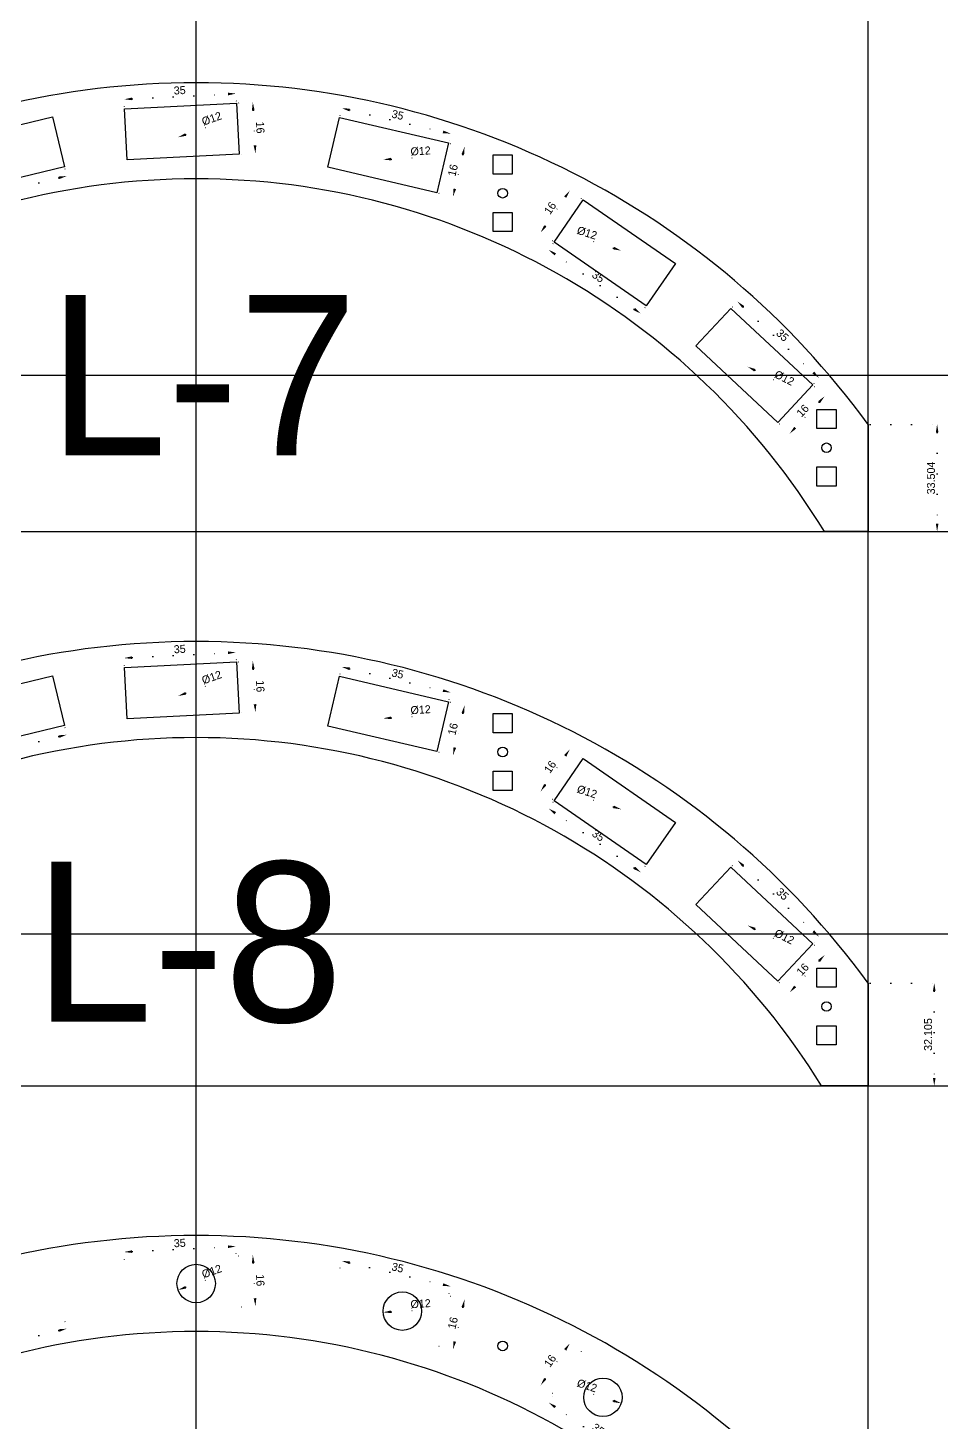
# Model space of a CAD drawing. Header units: millimetres. Extents: x -118 to 1034, y -2217 to 612.
# Drawn here: x 592.9 to 878.3, y -1665.9 to -1230.4 of the extents above; entities that cross this region are included whole.
import ezdxf
from ezdxf.enums import TextEntityAlignment as Align

# ---------------------------------------------------------------- set-up
doc = ezdxf.new("R2010")
doc.units = ezdxf.units.MM
doc.linetypes.add('DOTTED', pattern=[6.35, 0, -6.35])
doc.layers.add('Dimensions', color=1, linetype='DOTTED')
doc.layers.add('Notes', color=73, linetype='Continuous')
doc.layers.add('Holes', color=1, linetype='Continuous', plot=False)
doc.styles.get("Standard").update_dxf_attribs({"font": 'FreeSans.ttf'})
doc.dimstyles.new('ISO-25', dxfattribs={"dimtxt": 2.5, "dimasz": 2.5, "dimexe": 1.25, "dimexo": 0.625, "dimtad": 1, "dimdec": 3, "dimdsep": 46, "dimtxsty": 'Standard', "dimcen": 2.5, "dimadec": 0, "dimazin": 0, "dimtfac": 1, "dimtmove": 0, "dimatfit": 3, "dimfxl": 1, "dimarcsym": 0})

# ---------------------------------------------------------------- blocks, each defined once
blk = doc.blocks.new('*D33')
at = {"layer": 'Defpoints', "color": 0}
for p in [(167.12, -55.48), (194.71, -77.22), (192.68, -79.39)]:
    blk.add_point(p, dxfattribs=at)
at = {"layer": 'Dimensions', "color": 0, "lineweight": -2}
for p, q in [((167.54, -55.03), (170, -52.4)), ((170.97, -55.02), (192.88, -75.52)), ((193.1, -78.94), (195.56, -76.31))]:
    blk.add_line(p, q, dxfattribs=at)
at = {"layer": 'Dimensions', "color": 0}
for points in [[(171.26, -54.72), (170.69, -55.33), (169.15, -53.32)], [(192.6, -75.82), (193.17, -75.21), (194.71, -77.22)]]:
    blk.add_solid(points, dxfattribs=at)
at = {"layer": 'Dimensions', "color": 0, "insert": (183.23, -63.87), "char_height": 2.5, "attachment_point": 5, "rotation": 316.9131}
blk.add_mtext('35', dxfattribs=at)
blk = doc.blocks.new('*D34')
at = {"layer": 'Defpoints', "color": 0}
for p in [(12.58, 8.65), (13.39, -7.33), (18.52, -7.07)]:
    blk.add_point(p, dxfattribs=at)
at = {"layer": 'Dimensions', "color": 0, "lineweight": -2}
for p, q in [((13.2, 8.68), (18.95, 8.97)), ((17.83, 6.41), (18.39, -4.57)), ((14.01, -7.3), (19.76, -7.01))]:
    blk.add_line(p, q, dxfattribs=at)
at = {"layer": 'Dimensions', "color": 0}
for points in [[(18.25, 6.43), (17.41, 6.39), (17.7, 8.91)], [(17.97, -4.59), (18.81, -4.55), (18.52, -7.07)]]:
    blk.add_solid(points, dxfattribs=at)
at = {"layer": 'Dimensions', "color": 0, "insert": (20.02, 1.02), "char_height": 2.5, "attachment_point": 5, "rotation": 272.9103}
blk.add_mtext('16', dxfattribs=at)
blk = doc.blocks.new('*D35')
at = {"layer": 'Defpoints', "color": 0}
for p in [(172.35, -73.69), (183.09, -79.03)]:
    blk.add_point(p, dxfattribs=at)
at = {"layer": 'Dimensions', "color": 0, "lineweight": -2}
blk.add_line((174.58, -74.8), (186.06, -80.5), dxfattribs=at)
at = {"layer": 'Dimensions', "color": 0}
blk.add_solid([(174.77, -74.42), (174.4, -75.17), (172.35, -73.69)], dxfattribs=at)
at = {"layer": 'Dimensions', "color": 0, "insert": (183.81, -77.23), "char_height": 2.5, "attachment_point": 5, "rotation": 333.5748}
blk.add_mtext('%%c12', dxfattribs=at)
blk = doc.blocks.new('*D1273')
at = {"layer": 'Defpoints', "color": 0}
for p in [(167.12, -55.48), (194.71, -77.22), (192.68, -79.39)]:
    blk.add_point(p, dxfattribs=at)
at = {"layer": 'Dimensions', "color": 0, "lineweight": -2}
for p, q in [((167.54, -55.03), (170, -52.4)), ((170.97, -55.02), (192.88, -75.52)), ((193.1, -78.94), (195.56, -76.31))]:
    blk.add_line(p, q, dxfattribs=at)
at = {"layer": 'Dimensions', "color": 0}
for points in [[(171.26, -54.72), (170.69, -55.33), (169.15, -53.32)], [(192.6, -75.82), (193.17, -75.21), (194.71, -77.22)]]:
    blk.add_solid(points, dxfattribs=at)
at = {"layer": 'Dimensions', "color": 0, "insert": (183.23, -63.87), "char_height": 2.5, "attachment_point": 5, "rotation": 316.9131}
blk.add_mtext('35', dxfattribs=at)
blk = doc.blocks.new('*D1275')
at = {"layer": 'Defpoints', "color": 0}
for p in [(12.58, 8.65), (13.39, -7.33), (18.52, -7.07)]:
    blk.add_point(p, dxfattribs=at)
at = {"layer": 'Dimensions', "color": 0, "lineweight": -2}
for p, q in [((13.2, 8.68), (18.95, 8.97)), ((17.83, 6.41), (18.39, -4.57)), ((14.01, -7.3), (19.76, -7.01))]:
    blk.add_line(p, q, dxfattribs=at)
at = {"layer": 'Dimensions', "color": 0}
for points in [[(18.25, 6.43), (17.41, 6.39), (17.7, 8.91)], [(17.97, -4.59), (18.81, -4.55), (18.52, -7.07)]]:
    blk.add_solid(points, dxfattribs=at)
at = {"layer": 'Dimensions', "color": 0, "insert": (20.02, 1.02), "char_height": 2.5, "attachment_point": 5, "rotation": 272.9103}
blk.add_mtext('16', dxfattribs=at)
blk = doc.blocks.new('*D1276')
at = {"layer": 'Defpoints', "color": 0}
for p in [(192.68, -79.39), (181.75, -91.08), (185.5, -94.59)]:
    blk.add_point(p, dxfattribs=at)
at = {"layer": 'Dimensions', "color": 0, "lineweight": -2}
for p, q in [((193.13, -79.82), (197.34, -83.75)), ((194.72, -84.73), (187.21, -92.76)), ((182.2, -91.51), (186.41, -95.44))]:
    blk.add_line(p, q, dxfattribs=at)
at = {"layer": 'Dimensions', "color": 0}
for points in [[(195.02, -85.01), (194.42, -84.44), (196.43, -82.9)], [(186.9, -92.47), (187.51, -93.04), (185.5, -94.59)]]:
    blk.add_solid(points, dxfattribs=at)
at = {"layer": 'Dimensions', "color": 0, "insert": (189.56, -87.43), "char_height": 2.5, "attachment_point": 5, "rotation": 46.9131}
blk.add_mtext('16', dxfattribs=at)
blk = doc.blocks.new('*D1279')
at = {"layer": 'Defpoints', "color": 0}
for p in [(5.65, 2.01), (-5.65, -2.01)]:
    blk.add_point(p, dxfattribs=at)
at = {"layer": 'Dimensions', "color": 0, "lineweight": -2}
blk.add_line((-3.3, -1.17), (8.78, 3.12), dxfattribs=at)
at = {"layer": 'Dimensions', "color": 0}
blk.add_solid([(-3.44, -0.78), (-3.16, -1.57), (-5.65, -2.01)], dxfattribs=at)
at = {"layer": 'Dimensions', "color": 0, "insert": (4.86, 3.78), "char_height": 2.5, "attachment_point": 5, "rotation": 19.572}
blk.add_mtext('%%c12', dxfattribs=at)
blk = doc.blocks.new('Square hole unit')
for points in [[(-3, 6), (-3, 12), (3, 12), (3, 6)], [(-3, -12), (-3, -6), (3, -6), (3, -12)]]:
    blk.add_lwpolyline(points, close=True)
blk.add_circle((0, 0), 1.5)
blk = doc.blocks.new('*D1282')
at = {"layer": 'Defpoints', "color": 0}
for p in [(116.76, -18.66), (120.98, -21.58), (111.87, -34.74)]:
    blk.add_point(p, dxfattribs=at)
at = {"layer": 'Dimensions', "color": 0, "lineweight": -2}
for p, q in [((109.08, -29.76), (115.33, -20.72)), ((120.46, -21.23), (115.73, -17.95)), ((111.36, -34.39), (106.62, -31.11))]:
    blk.add_line(p, q, dxfattribs=at)
at = {"layer": 'Dimensions', "color": 0}
for points in [[(115.68, -20.95), (114.99, -20.48), (116.76, -18.66)], [(108.73, -29.53), (109.42, -30), (107.65, -31.82)]]:
    blk.add_solid(points, dxfattribs=at)
at = {"layer": 'Dimensions', "color": 0, "insert": (110.63, -24.15), "char_height": 2.5, "attachment_point": 5, "rotation": 55.3265}
blk.add_mtext('16', dxfattribs=at)
blk = doc.blocks.new('*D1283')
at = {"layer": 'Defpoints', "color": 0}
for p in [(-41.16, -11.22), (-75.18, -19.46), (-74.48, -22.34)]:
    blk.add_point(p, dxfattribs=at)
at = {"layer": 'Dimensions', "color": 0, "lineweight": -2}
for p, q in [((-41.01, -11.83), (-40.17, -15.32)), ((-42.89, -14.69), (-72.05, -21.76)), ((-75.03, -20.07), (-74.18, -23.56))]:
    blk.add_line(p, q, dxfattribs=at)
at = {"layer": 'Dimensions', "color": 0}
for points in [[(-42.79, -15.1), (-42.99, -14.29), (-40.46, -14.11)], [(-72.15, -21.35), (-71.95, -22.16), (-74.48, -22.34)]]:
    blk.add_solid(points, dxfattribs=at)
at = {"layer": 'Dimensions', "color": 0, "insert": (-57.92, -16.36), "char_height": 2.5, "attachment_point": 5, "rotation": 13.6155}
blk.add_mtext('35', dxfattribs=at)
blk = doc.blocks.new('*D1284')
at = {"layer": 'Defpoints', "color": 0}
for p in [(121.41, -33.7), (132.82, -37.41)]:
    blk.add_point(p, dxfattribs=at)
at = {"layer": 'Dimensions', "color": 0, "lineweight": -2}
blk.add_line((130.45, -36.64), (118.26, -32.68), dxfattribs=at)
at = {"layer": 'Dimensions', "color": 0}
blk.add_solid([(130.32, -37.04), (130.57, -36.24), (132.82, -37.41)], dxfattribs=at)
at = {"layer": 'Dimensions', "color": 0, "insert": (122.15, -31.92), "char_height": 2.5, "attachment_point": 5, "rotation": 341.9883}
blk.add_mtext('%%c12', dxfattribs=at)
blk = doc.blocks.new('*D1285')
at = {"layer": 'Defpoints', "color": 0}
for p in [(78.91, -3.79), (75.26, -19.37), (80.26, -20.54)]:
    blk.add_point(p, dxfattribs=at)
at = {"layer": 'Dimensions', "color": 0, "lineweight": -2}
for p, q in [((79.51, -3.93), (85.12, -5.25)), ((83.34, -7.4), (80.83, -18.11)), ((75.87, -19.51), (81.48, -20.83))]:
    blk.add_line(p, q, dxfattribs=at)
at = {"layer": 'Dimensions', "color": 0}
for points in [[(83.74, -7.49), (82.93, -7.3), (83.9, -4.96)], [(80.43, -18.01), (81.24, -18.2), (80.26, -20.54)]]:
    blk.add_solid(points, dxfattribs=at)
at = {"layer": 'Dimensions', "color": 0, "insert": (80.22, -12.32), "char_height": 2.5, "attachment_point": 5, "rotation": 76.8394}
blk.add_mtext('16', dxfattribs=at)
blk = doc.blocks.new('*D1286')
at = {"layer": 'Defpoints', "color": 0}
for p in [(111.87, -34.74), (110.18, -37.18), (140.66, -54.65)]:
    blk.add_point(p, dxfattribs=at)
at = {"layer": 'Dimensions', "color": 0, "lineweight": -2}
for p, q in [((111.52, -35.25), (109.47, -38.21)), ((136.91, -55.67), (112.24, -38.61)), ((140.3, -55.17), (138.26, -58.12))]:
    blk.add_line(p, q, dxfattribs=at)
at = {"layer": 'Dimensions', "color": 0}
for points in [[(112.48, -38.26), (112, -38.95), (110.18, -37.18)], [(136.68, -56.02), (137.15, -55.33), (138.97, -57.1)]]:
    blk.add_solid(points, dxfattribs=at)
at = {"layer": 'Dimensions', "color": 0, "insert": (125.67, -45.56), "char_height": 2.5, "attachment_point": 5, "rotation": 325.3265}
blk.add_mtext('35', dxfattribs=at)
blk = doc.blocks.new('*D1287')
at = {"layer": 'Defpoints', "color": 0}
for p in [(70.41, -8.26), (58.44, -8.99)]:
    blk.add_point(p, dxfattribs=at)
at = {"layer": 'Dimensions', "color": 0, "lineweight": -2}
blk.add_line((60.93, -8.84), (73.72, -8.05), dxfattribs=at)
at = {"layer": 'Dimensions', "color": 0}
blk.add_solid([(60.91, -8.42), (60.96, -9.25), (58.44, -8.99)], dxfattribs=at)
at = {"layer": 'Dimensions', "color": 0, "insert": (70.14, -6.34), "char_height": 2.5, "attachment_point": 5, "rotation": 3.5012}
blk.add_mtext('%%c12', dxfattribs=at)
blk = doc.blocks.new('*D1289')
at = {"layer": 'Defpoints', "color": 0}
for p in [(12.43, 11.62), (-22.38, 6.87), (12.58, 8.65)]:
    blk.add_point(p, dxfattribs=at)
at = {"layer": 'Dimensions', "color": 0, "lineweight": -2}
for p, q in [((-22.41, 7.5), (-22.59, 11.09)), ((-20.03, 9.97), (9.93, 11.49)), ((12.55, 9.27), (12.36, 12.86))]:
    blk.add_line(p, q, dxfattribs=at)
at = {"layer": 'Dimensions', "color": 0}
for points in [[(-20.05, 10.38), (-20.01, 9.55), (-22.53, 9.84)], [(9.95, 11.07), (9.91, 11.91), (12.43, 11.62)]]:
    blk.add_solid(points, dxfattribs=at)
at = {"layer": 'Dimensions', "color": 0, "insert": (-5.15, 12.64), "char_height": 2.5, "attachment_point": 5, "rotation": 2.9103}
blk.add_mtext('35', dxfattribs=at)
blk = doc.blocks.new('*D1290')
at = {"layer": 'Defpoints', "color": 0}
for p in [(44.82, 4.18), (78.91, -3.79), (79.58, -0.9)]:
    blk.add_point(p, dxfattribs=at)
at = {"layer": 'Dimensions', "color": 0, "lineweight": -2}
for p, q in [((44.97, 4.79), (45.79, 8.29)), ((47.94, 6.5), (77.15, -0.33)), ((79.05, -3.18), (79.87, 0.32))]:
    blk.add_line(p, q, dxfattribs=at)
at = {"layer": 'Dimensions', "color": 0}
for points in [[(48.03, 6.91), (47.84, 6.09), (45.5, 7.07)], [(77.05, -0.74), (77.24, 0.08), (79.58, -0.9)]]:
    blk.add_solid(points, dxfattribs=at)
at = {"layer": 'Dimensions', "color": 0, "insert": (62.98, 4.95), "char_height": 2.5, "attachment_point": 5, "rotation": 346.8394}
blk.add_mtext('35', dxfattribs=at)
blk = doc.blocks.new('*D1291')
at = {"layer": 'Defpoints', "color": 0}
for p in [(172.35, -73.69), (183.09, -79.03)]:
    blk.add_point(p, dxfattribs=at)
at = {"layer": 'Dimensions', "color": 0, "lineweight": -2}
blk.add_line((174.58, -74.8), (186.06, -80.5), dxfattribs=at)
at = {"layer": 'Dimensions', "color": 0}
blk.add_solid([(174.77, -74.42), (174.4, -75.17), (172.35, -73.69)], dxfattribs=at)
at = {"layer": 'Dimensions', "color": 0, "insert": (183.81, -77.23), "char_height": 2.5, "attachment_point": 5, "rotation": 333.5748}
blk.add_mtext('%%c12', dxfattribs=at)
blk = doc.blocks.new('*D1313')
at = {"layer": 'Defpoints', "color": 0}
for p in [(855.51, -1354.24), (841.85, -1387.74), (877.08, -1387.74)]:
    blk.add_point(p, dxfattribs=at)
at = {"layer": 'Dimensions', "color": 0, "lineweight": -2}
for p, q in [((856.13, -1354.24), (878.33, -1354.24)), ((877.08, -1356.74), (877.08, -1385.24)), ((842.47, -1387.74), (878.33, -1387.74))]:
    blk.add_line(p, q, dxfattribs=at)
at = {"layer": 'Dimensions', "color": 0}
for points in [[(877.5, -1356.74), (876.67, -1356.74), (877.08, -1354.24)], [(876.67, -1385.24), (877.5, -1385.24), (877.08, -1387.74)]]:
    blk.add_solid(points, dxfattribs=at)
at = {"layer": 'Dimensions', "color": 0, "insert": (875.17, -1370.99), "char_height": 2.5, "attachment_point": 5, "rotation": 90}
blk.add_mtext('33.504', dxfattribs=at)
blk = doc.blocks.new('*D1314')
at = {"layer": 'Defpoints', "color": 0}
for p in [(12.43, 11.62), (-22.38, 6.87), (12.58, 8.65)]:
    blk.add_point(p, dxfattribs=at)
at = {"layer": 'Dimensions', "color": 0, "lineweight": -2}
for p, q in [((-22.41, 7.5), (-22.59, 11.09)), ((-20.03, 9.97), (9.93, 11.49)), ((12.55, 9.27), (12.36, 12.86))]:
    blk.add_line(p, q, dxfattribs=at)
at = {"layer": 'Dimensions', "color": 0}
for points in [[(-20.05, 10.38), (-20.01, 9.55), (-22.53, 9.84)], [(9.95, 11.07), (9.91, 11.91), (12.43, 11.62)]]:
    blk.add_solid(points, dxfattribs=at)
at = {"layer": 'Dimensions', "color": 0, "insert": (-5.15, 12.64), "char_height": 2.5, "attachment_point": 5, "rotation": 2.9103}
blk.add_mtext('35', dxfattribs=at)
blk = doc.blocks.new('*D1317')
at = {"layer": 'Defpoints', "color": 0}
for p in [(12.58, 8.65), (13.39, -7.33), (18.52, -7.07)]:
    blk.add_point(p, dxfattribs=at)
at = {"layer": 'Dimensions', "color": 0, "lineweight": -2}
for p, q in [((13.2, 8.68), (18.95, 8.97)), ((17.83, 6.41), (18.39, -4.57)), ((14.01, -7.3), (19.76, -7.01))]:
    blk.add_line(p, q, dxfattribs=at)
at = {"layer": 'Dimensions', "color": 0}
for points in [[(18.25, 6.43), (17.41, 6.39), (17.7, 8.91)], [(17.97, -4.59), (18.81, -4.55), (18.52, -7.07)]]:
    blk.add_solid(points, dxfattribs=at)
at = {"layer": 'Dimensions', "color": 0, "insert": (20.02, 1.02), "char_height": 2.5, "attachment_point": 5, "rotation": 272.9103}
blk.add_mtext('16', dxfattribs=at)
blk = doc.blocks.new('*D1319')
at = {"layer": 'Defpoints', "color": 0}
for p in [(-41.16, -11.22), (-75.18, -19.46), (-74.48, -22.34)]:
    blk.add_point(p, dxfattribs=at)
at = {"layer": 'Dimensions', "color": 0, "lineweight": -2}
for p, q in [((-41.01, -11.83), (-40.17, -15.32)), ((-42.89, -14.69), (-72.05, -21.76)), ((-75.03, -20.07), (-74.18, -23.56))]:
    blk.add_line(p, q, dxfattribs=at)
at = {"layer": 'Dimensions', "color": 0}
for points in [[(-42.79, -15.1), (-42.99, -14.29), (-40.46, -14.11)], [(-72.15, -21.35), (-71.95, -22.16), (-74.48, -22.34)]]:
    blk.add_solid(points, dxfattribs=at)
at = {"layer": 'Dimensions', "color": 0, "insert": (-57.92, -16.36), "char_height": 2.5, "attachment_point": 5, "rotation": 13.6155}
blk.add_mtext('35', dxfattribs=at)
blk = doc.blocks.new('*D1324')
at = {"layer": 'Defpoints', "color": 0}
for p in [(78.91, -3.79), (75.26, -19.37), (80.26, -20.54)]:
    blk.add_point(p, dxfattribs=at)
at = {"layer": 'Dimensions', "color": 0, "lineweight": -2}
for p, q in [((79.51, -3.93), (85.12, -5.25)), ((83.34, -7.4), (80.83, -18.11)), ((75.87, -19.51), (81.48, -20.83))]:
    blk.add_line(p, q, dxfattribs=at)
at = {"layer": 'Dimensions', "color": 0}
for points in [[(83.74, -7.49), (82.93, -7.3), (83.9, -4.96)], [(80.43, -18.01), (81.24, -18.2), (80.26, -20.54)]]:
    blk.add_solid(points, dxfattribs=at)
at = {"layer": 'Dimensions', "color": 0, "insert": (80.22, -12.32), "char_height": 2.5, "attachment_point": 5, "rotation": 76.8394}
blk.add_mtext('16', dxfattribs=at)
blk = doc.blocks.new('*D1326')
at = {"layer": 'Defpoints', "color": 0}
for p in [(111.87, -34.74), (110.18, -37.18), (140.66, -54.65)]:
    blk.add_point(p, dxfattribs=at)
at = {"layer": 'Dimensions', "color": 0, "lineweight": -2}
for p, q in [((111.52, -35.25), (109.47, -38.21)), ((136.91, -55.67), (112.24, -38.61)), ((140.3, -55.17), (138.26, -58.12))]:
    blk.add_line(p, q, dxfattribs=at)
at = {"layer": 'Dimensions', "color": 0}
for points in [[(112.48, -38.26), (112, -38.95), (110.18, -37.18)], [(136.68, -56.02), (137.15, -55.33), (138.97, -57.1)]]:
    blk.add_solid(points, dxfattribs=at)
at = {"layer": 'Dimensions', "color": 0, "insert": (125.67, -45.56), "char_height": 2.5, "attachment_point": 5, "rotation": 325.3265}
blk.add_mtext('35', dxfattribs=at)
blk = doc.blocks.new('*D1327')
at = {"layer": 'Defpoints', "color": 0}
for p in [(121.41, -33.7), (132.82, -37.41)]:
    blk.add_point(p, dxfattribs=at)
at = {"layer": 'Dimensions', "color": 0, "lineweight": -2}
blk.add_line((130.45, -36.64), (118.26, -32.68), dxfattribs=at)
at = {"layer": 'Dimensions', "color": 0}
blk.add_solid([(130.32, -37.04), (130.57, -36.24), (132.82, -37.41)], dxfattribs=at)
at = {"layer": 'Dimensions', "color": 0, "insert": (122.15, -31.92), "char_height": 2.5, "attachment_point": 5, "rotation": 341.9883}
blk.add_mtext('%%c12', dxfattribs=at)
blk = doc.blocks.new('*D1328')
at = {"layer": 'Defpoints', "color": 0}
for p in [(167.12, -55.48), (194.71, -77.22), (192.68, -79.39)]:
    blk.add_point(p, dxfattribs=at)
at = {"layer": 'Dimensions', "color": 0, "lineweight": -2}
for p, q in [((167.54, -55.03), (170, -52.4)), ((170.97, -55.02), (192.88, -75.52)), ((193.1, -78.94), (195.56, -76.31))]:
    blk.add_line(p, q, dxfattribs=at)
at = {"layer": 'Dimensions', "color": 0}
for points in [[(171.26, -54.72), (170.69, -55.33), (169.15, -53.32)], [(192.6, -75.82), (193.17, -75.21), (194.71, -77.22)]]:
    blk.add_solid(points, dxfattribs=at)
at = {"layer": 'Dimensions', "color": 0, "insert": (183.23, -63.87), "char_height": 2.5, "attachment_point": 5, "rotation": 316.9131}
blk.add_mtext('35', dxfattribs=at)
blk = doc.blocks.new('*D1329')
at = {"layer": 'Defpoints', "color": 0}
for p in [(5.65, 2.01), (-5.65, -2.01)]:
    blk.add_point(p, dxfattribs=at)
at = {"layer": 'Dimensions', "color": 0, "lineweight": -2}
blk.add_line((-3.3, -1.17), (8.78, 3.12), dxfattribs=at)
at = {"layer": 'Dimensions', "color": 0}
blk.add_solid([(-3.44, -0.78), (-3.16, -1.57), (-5.65, -2.01)], dxfattribs=at)
at = {"layer": 'Dimensions', "color": 0, "insert": (4.86, 3.78), "char_height": 2.5, "attachment_point": 5, "rotation": 19.572}
blk.add_mtext('%%c12', dxfattribs=at)
blk = doc.blocks.new('*D1330')
at = {"layer": 'Defpoints', "color": 0}
for p in [(44.82, 4.18), (78.91, -3.79), (79.58, -0.9)]:
    blk.add_point(p, dxfattribs=at)
at = {"layer": 'Dimensions', "color": 0, "lineweight": -2}
for p, q in [((44.97, 4.79), (45.79, 8.29)), ((47.94, 6.5), (77.15, -0.33)), ((79.05, -3.18), (79.87, 0.32))]:
    blk.add_line(p, q, dxfattribs=at)
at = {"layer": 'Dimensions', "color": 0}
for points in [[(48.03, 6.91), (47.84, 6.09), (45.5, 7.07)], [(77.05, -0.74), (77.24, 0.08), (79.58, -0.9)]]:
    blk.add_solid(points, dxfattribs=at)
at = {"layer": 'Dimensions', "color": 0, "insert": (62.98, 4.95), "char_height": 2.5, "attachment_point": 5, "rotation": 346.8394}
blk.add_mtext('35', dxfattribs=at)
blk = doc.blocks.new('*D1331')
at = {"layer": 'Defpoints', "color": 0}
for p in [(70.41, -8.26), (58.44, -8.99)]:
    blk.add_point(p, dxfattribs=at)
at = {"layer": 'Dimensions', "color": 0, "lineweight": -2}
blk.add_line((60.93, -8.84), (73.72, -8.05), dxfattribs=at)
at = {"layer": 'Dimensions', "color": 0}
blk.add_solid([(60.91, -8.42), (60.96, -9.25), (58.44, -8.99)], dxfattribs=at)
at = {"layer": 'Dimensions', "color": 0, "insert": (70.14, -6.34), "char_height": 2.5, "attachment_point": 5, "rotation": 3.5012}
blk.add_mtext('%%c12', dxfattribs=at)
blk = doc.blocks.new('*D1332')
at = {"layer": 'Defpoints', "color": 0}
for p in [(172.35, -73.69), (183.09, -79.03)]:
    blk.add_point(p, dxfattribs=at)
at = {"layer": 'Dimensions', "color": 0, "lineweight": -2}
blk.add_line((174.58, -74.8), (186.06, -80.5), dxfattribs=at)
at = {"layer": 'Dimensions', "color": 0}
blk.add_solid([(174.77, -74.42), (174.4, -75.17), (172.35, -73.69)], dxfattribs=at)
at = {"layer": 'Dimensions', "color": 0, "insert": (183.81, -77.23), "char_height": 2.5, "attachment_point": 5, "rotation": 333.5748}
blk.add_mtext('%%c12', dxfattribs=at)
blk = doc.blocks.new('*D1333')
at = {"layer": 'Defpoints', "color": 0}
for p in [(116.76, -18.66), (120.98, -21.58), (111.87, -34.74)]:
    blk.add_point(p, dxfattribs=at)
at = {"layer": 'Dimensions', "color": 0, "lineweight": -2}
for p, q in [((109.08, -29.76), (115.33, -20.72)), ((120.46, -21.23), (115.73, -17.95)), ((111.36, -34.39), (106.62, -31.11))]:
    blk.add_line(p, q, dxfattribs=at)
at = {"layer": 'Dimensions', "color": 0}
for points in [[(115.68, -20.95), (114.99, -20.48), (116.76, -18.66)], [(108.73, -29.53), (109.42, -30), (107.65, -31.82)]]:
    blk.add_solid(points, dxfattribs=at)
at = {"layer": 'Dimensions', "color": 0, "insert": (110.63, -24.15), "char_height": 2.5, "attachment_point": 5, "rotation": 55.3265}
blk.add_mtext('16', dxfattribs=at)
blk = doc.blocks.new('*D1334')
at = {"layer": 'Defpoints', "color": 0}
for p in [(192.68, -79.39), (181.75, -91.08), (185.5, -94.59)]:
    blk.add_point(p, dxfattribs=at)
at = {"layer": 'Dimensions', "color": 0, "lineweight": -2}
for p, q in [((193.13, -79.82), (197.34, -83.75)), ((194.72, -84.73), (187.21, -92.76)), ((182.2, -91.51), (186.41, -95.44))]:
    blk.add_line(p, q, dxfattribs=at)
at = {"layer": 'Dimensions', "color": 0}
for points in [[(195.02, -85.01), (194.42, -84.44), (196.43, -82.9)], [(186.9, -92.47), (187.51, -93.04), (185.5, -94.59)]]:
    blk.add_solid(points, dxfattribs=at)
at = {"layer": 'Dimensions', "color": 0, "insert": (189.56, -87.43), "char_height": 2.5, "attachment_point": 5, "rotation": 46.9131}
blk.add_mtext('16', dxfattribs=at)
blk = doc.blocks.new('*D1335')
at = {"layer": 'Defpoints', "color": 0}
for p in [(855.51, -1528.77), (840.99, -1560.88), (876.18, -1560.88)]:
    blk.add_point(p, dxfattribs=at)
at = {"layer": 'Dimensions', "color": 0, "lineweight": -2}
for p, q in [((856.13, -1528.77), (877.43, -1528.77)), ((876.18, -1531.27), (876.18, -1558.38)), ((841.61, -1560.88), (877.43, -1560.88))]:
    blk.add_line(p, q, dxfattribs=at)
at = {"layer": 'Dimensions', "color": 0}
for points in [[(876.59, -1531.27), (875.76, -1531.27), (876.18, -1528.77)], [(875.76, -1558.38), (876.59, -1558.38), (876.18, -1560.88)]]:
    blk.add_solid(points, dxfattribs=at)
at = {"layer": 'Dimensions', "color": 0, "insert": (874.26, -1544.83), "char_height": 2.5, "attachment_point": 5, "rotation": 90}
blk.add_mtext('32.105', dxfattribs=at)
blk = doc.blocks.new('*D1336')
at = {"layer": 'Defpoints', "color": 0}
for p in [(1128.87, -1495.07), (1163.63, -1500.14), (1162.95, -1503.04)]:
    blk.add_point(p, dxfattribs=at)
at = {"layer": 'Dimensions', "color": 0, "lineweight": -2}
for p, q in [((1129.01, -1494.46), (1129.83, -1490.96)), ((1131.98, -1492.74), (1161.19, -1499.57)), ((1163.09, -1502.43), (1163.91, -1498.93))]:
    blk.add_line(p, q, dxfattribs=at)
at = {"layer": 'Dimensions', "color": 0}
for points in [[(1132.08, -1492.34), (1131.89, -1493.15), (1129.55, -1492.18)], [(1161.1, -1499.98), (1161.29, -1499.17), (1163.63, -1500.14)]]:
    blk.add_solid(points, dxfattribs=at)
at = {"layer": 'Dimensions', "color": 0, "insert": (1147.02, -1494.29), "char_height": 2.5, "attachment_point": 5, "rotation": 346.8394}
blk.add_mtext('35', dxfattribs=at)
blk = doc.blocks.new('*D1337')
at = {"layer": 'Defpoints', "color": 0}
for p in [(1089.7, -1497.23), (1078.39, -1501.25)]:
    blk.add_point(p, dxfattribs=at)
at = {"layer": 'Dimensions', "color": 0, "lineweight": -2}
blk.add_line((1080.75, -1500.42), (1092.82, -1496.12), dxfattribs=at)
at = {"layer": 'Dimensions', "color": 0}
blk.add_solid([(1080.61, -1500.02), (1080.89, -1500.81), (1078.39, -1501.25)], dxfattribs=at)
at = {"layer": 'Dimensions', "color": 0, "insert": (1088.91, -1495.47), "char_height": 2.5, "attachment_point": 5, "rotation": 19.572}
blk.add_mtext('%%c12', dxfattribs=at)
blk = doc.blocks.new('*D1338')
at = {"layer": 'Defpoints', "color": 0}
for p in [(1096.47, -1487.63), (1061.67, -1492.37), (1096.62, -1490.59)]:
    blk.add_point(p, dxfattribs=at)
at = {"layer": 'Dimensions', "color": 0, "lineweight": -2}
for p, q in [((1061.64, -1491.75), (1061.45, -1488.16)), ((1064.01, -1489.28), (1093.97, -1487.75)), ((1096.59, -1489.97), (1096.41, -1486.38))]:
    blk.add_line(p, q, dxfattribs=at)
at = {"layer": 'Dimensions', "color": 0}
for points in [[(1063.99, -1488.86), (1064.03, -1489.69), (1061.52, -1489.4)], [(1094, -1488.17), (1093.95, -1487.34), (1096.47, -1487.63)]]:
    blk.add_solid(points, dxfattribs=at)
at = {"layer": 'Dimensions', "color": 0, "insert": (1078.9, -1486.6), "char_height": 2.5, "attachment_point": 5, "rotation": 2.9103}
blk.add_mtext('35', dxfattribs=at)
blk = doc.blocks.new('*D1343')
at = {"layer": 'Defpoints', "color": 0}
for p in [(1162.95, -1503.04), (1159.31, -1518.62), (1164.31, -1519.79)]:
    blk.add_point(p, dxfattribs=at)
at = {"layer": 'Dimensions', "color": 0, "lineweight": -2}
for p, q in [((1163.56, -1503.18), (1169.17, -1504.49)), ((1167.38, -1506.64), (1164.88, -1517.35)), ((1159.92, -1518.76), (1165.52, -1520.07))]:
    blk.add_line(p, q, dxfattribs=at)
at = {"layer": 'Dimensions', "color": 0}
for points in [[(1167.79, -1506.73), (1166.97, -1506.54), (1167.95, -1504.21)], [(1164.47, -1517.26), (1165.28, -1517.45), (1164.31, -1519.79)]]:
    blk.add_solid(points, dxfattribs=at)
at = {"layer": 'Dimensions', "color": 0, "insert": (1164.26, -1511.56), "char_height": 2.5, "attachment_point": 5, "rotation": 76.8394}
blk.add_mtext('16', dxfattribs=at)
blk = doc.blocks.new('*D1347')
at = {"layer": 'Defpoints', "color": 0}
for p in [(1042.88, -1510.46), (1008.87, -1518.7), (1009.57, -1521.59)]:
    blk.add_point(p, dxfattribs=at)
at = {"layer": 'Dimensions', "color": 0, "lineweight": -2}
for p, q in [((1043.03, -1511.07), (1043.88, -1514.56)), ((1041.15, -1513.94), (1012, -1521)), ((1009.01, -1519.31), (1009.86, -1522.8))]:
    blk.add_line(p, q, dxfattribs=at)
at = {"layer": 'Dimensions', "color": 0}
for points in [[(1041.25, -1514.34), (1041.06, -1513.53), (1043.58, -1513.35)], [(1011.9, -1520.6), (1012.09, -1521.41), (1009.57, -1521.59)]]:
    blk.add_solid(points, dxfattribs=at)
at = {"layer": 'Dimensions', "color": 0, "insert": (1026.12, -1515.61), "char_height": 2.5, "attachment_point": 5, "rotation": 13.6155}
blk.add_mtext('35', dxfattribs=at)
blk = doc.blocks.new('*D1348')
at = {"layer": 'Defpoints', "color": 0}
for p in [(1096.62, -1490.59), (1097.43, -1506.57), (1102.56, -1506.31)]:
    blk.add_point(p, dxfattribs=at)
at = {"layer": 'Dimensions', "color": 0, "lineweight": -2}
for p, q in [((1097.25, -1490.56), (1103, -1490.27)), ((1101.88, -1492.83), (1102.43, -1503.82)), ((1098.06, -1506.54), (1103.81, -1506.25))]:
    blk.add_line(p, q, dxfattribs=at)
at = {"layer": 'Dimensions', "color": 0}
for points in [[(1102.29, -1492.81), (1101.46, -1492.85), (1101.75, -1490.33)], [(1102.02, -1503.84), (1102.85, -1503.8), (1102.56, -1506.31)]]:
    blk.add_solid(points, dxfattribs=at)
at = {"layer": 'Dimensions', "color": 0, "insert": (1104.07, -1498.23), "char_height": 2.5, "attachment_point": 5, "rotation": 272.9103}
blk.add_mtext('16', dxfattribs=at)
blk = doc.blocks.new('*D1350')
at = {"layer": 'Defpoints', "color": 0}
for p in [(1205.46, -1532.95), (1216.87, -1536.66)]:
    blk.add_point(p, dxfattribs=at)
at = {"layer": 'Dimensions', "color": 0, "lineweight": -2}
blk.add_line((1214.49, -1535.88), (1202.3, -1531.92), dxfattribs=at)
at = {"layer": 'Dimensions', "color": 0}
blk.add_solid([(1214.36, -1536.28), (1214.62, -1535.49), (1216.87, -1536.66)], dxfattribs=at)
at = {"layer": 'Dimensions', "color": 0, "insert": (1206.2, -1531.16), "char_height": 2.5, "attachment_point": 5, "rotation": 341.9883}
blk.add_mtext('%%c12', dxfattribs=at)
blk = doc.blocks.new('*D1352')
at = {"layer": 'Defpoints', "color": 0}
for p in [(1194.23, -1536.43), (1195.92, -1533.99), (1224.7, -1553.9)]:
    blk.add_point(p, dxfattribs=at)
at = {"layer": 'Dimensions', "color": 0, "lineweight": -2}
for p, q in [((1195.56, -1534.5), (1193.52, -1537.46)), ((1220.96, -1554.92), (1196.29, -1537.85)), ((1224.35, -1554.41), (1222.3, -1557.37))]:
    blk.add_line(p, q, dxfattribs=at)
at = {"layer": 'Dimensions', "color": 0}
for points in [[(1196.52, -1537.51), (1196.05, -1538.19), (1194.23, -1536.43)], [(1220.72, -1555.26), (1221.19, -1554.57), (1223.01, -1556.34)]]:
    blk.add_solid(points, dxfattribs=at)
at = {"layer": 'Dimensions', "color": 0, "insert": (1209.71, -1544.81), "char_height": 2.5, "attachment_point": 5, "rotation": 325.3265}
blk.add_mtext('35', dxfattribs=at)
blk = doc.blocks.new('*D1353')
at = {"layer": 'Defpoints', "color": 0}
for p in [(1200.8, -1517.91), (1205.02, -1520.83), (1195.92, -1533.99)]:
    blk.add_point(p, dxfattribs=at)
at = {"layer": 'Dimensions', "color": 0, "lineweight": -2}
for p, q in [((1204.51, -1520.47), (1199.77, -1517.19)), ((1193.12, -1529.01), (1199.38, -1519.96)), ((1195.41, -1533.63), (1190.67, -1530.35))]:
    blk.add_line(p, q, dxfattribs=at)
at = {"layer": 'Dimensions', "color": 0}
for points in [[(1199.72, -1520.2), (1199.04, -1519.73), (1200.8, -1517.91)], [(1192.78, -1528.77), (1193.46, -1529.25), (1191.7, -1531.06)]]:
    blk.add_solid(points, dxfattribs=at)
at = {"layer": 'Dimensions', "color": 0, "insert": (1194.67, -1523.4), "char_height": 2.5, "attachment_point": 5, "rotation": 55.3265}
blk.add_mtext('16', dxfattribs=at)
blk = doc.blocks.new('*D1355')
at = {"layer": 'Defpoints', "color": 0}
for p in [(1142.48, -1508.23), (1154.46, -1507.5)]:
    blk.add_point(p, dxfattribs=at)
at = {"layer": 'Dimensions', "color": 0, "lineweight": -2}
blk.add_line((1144.98, -1508.08), (1157.77, -1507.3), dxfattribs=at)
at = {"layer": 'Dimensions', "color": 0}
blk.add_solid([(1144.95, -1507.66), (1145, -1508.5), (1142.48, -1508.23)], dxfattribs=at)
at = {"layer": 'Dimensions', "color": 0, "insert": (1154.19, -1505.58), "char_height": 2.5, "attachment_point": 5, "rotation": 3.5012}
blk.add_mtext('%%c12', dxfattribs=at)
blk = doc.blocks.new('Level 7')
blk.add_line((210, -125.207), (196.3406, -125.207))
blk.add_lwpolyline([(210, -91.7029), (210, -125.207)])
for radius, start, end in [(260, 36.128927, 143.871073), (230, 31.388556, 148.611444)]:
    blk.add_arc((0, -245), radius, start, end)
at = {"layer": 'Holes'}
for points in [[(-21.5655, -9.1067), (-22.3778, 6.8727), (12.5771, 8.6497), (13.3894, -7.3297)], [(-44.9271, 4.3316), (-41.1606, -11.2187), (-75.177, -19.4579), (-78.9435, -3.9075)], [(41.1819, -11.4034), (44.8248, 4.1764), (78.9056, -3.7924), (75.2627, -19.3722)], [(149.7614, -41.4939), (140.659, -54.6524), (111.8748, -34.741), (120.9772, -21.5825)], [(156.187, -67.1696), (167.1167, -55.4845), (192.6779, -79.3933), (181.7482, -91.0783)]]:
    blk.add_lwpolyline(points, close=True, dxfattribs=at)
blk.add_blockref('Square hole unit', (95.7714, -19.4943), dxfattribs=at)
at = {"layer": 'Holes', "rotation": 180}
blk.add_blockref('Square hole unit', (197, -99.01), dxfattribs=at)
at = {"layer": 'Notes'}
blk.add_text('L-7', height=50, dxfattribs=at).set_placement((2.0689, -76.3285), align=Align.MIDDLE_CENTER)
at = {"layer": 'Dimensions'}
for base, p1, p2, angle, picture, middle in [((12.4262, 11.6165), (-22.3778, 6.8727), (12.5771, 8.6497), 2.910252, '*D1289', (-5.1484, 12.6406)), ((18.5165, -7.069), (12.5771, 8.6497), (13.3894, -7.3297), 92.910252, '*D1275', (20.023, 1.0179)), ((79.5819, -0.8999), (44.8248, 4.1764), (78.9056, -3.7924), 346.839429, '*D1290', (62.9776, 4.9494)), ((80.2616, -20.541), (78.9056, -3.7924), (75.2627, -19.3722), 76.839429, '*D1285', (80.2182, -12.3151)), ((-74.4777, -22.345), (-41.1606, -11.2187), (-75.177, -19.4579), 193.615468, '*D1283', (-57.9203, -16.3641)), ((116.7551, -18.6619), (111.8748, -34.741), (120.9772, -21.5825), 235.32654, '*D1282', (110.6289, -24.1516)), ((110.1848, -37.184), (140.659, -54.6524), (111.8748, -34.741), 145.32654, '*D1286', (125.6665, -45.5647)), ((194.7071, -77.2238), (167.1167, -55.4845), (192.6779, -79.3933), 316.913066, '*D1273', (183.2348, -63.8707)), ((185.4974, -94.5852), (192.6779, -79.3933), (181.7482, -91.0783), 46.913066, '*D1276', (189.5636, -87.4344))]:
    dim = blk.add_linear_dim(base=base, p1=p1, p2=p2, angle=angle, dimstyle='ISO-25', dxfattribs=at)
    dim.commit()
    dim.dimension.update_dxf_attribs({"geometry": picture, "text_midpoint": middle})
for p1, p2, picture, middle in [((5.6533, 2.0099), (-5.6533, -2.0099), '*D1279', (5.5082, 1.9584)), ((70.4144, -8.256), (58.4368, -8.9889), '*D1287', (70.2607, -8.2654)), ((121.4113, -33.7021), (132.8232, -37.4127), '*D1284', (121.5577, -33.7498)), ((183.092, -79.0256), (172.3458, -73.6852), '*D1291', (182.9541, -78.957))]:
    dim = blk.add_diameter_dim_2p(p1=p1, p2=p2, dimstyle='ISO-25', dxfattribs=at)
    dim.commit()
    dim.dimension.update_dxf_attribs({"geometry": picture, "text_midpoint": middle, "dimtype": 163})
blk = doc.blocks.new('Level 8')
blk.add_line((210, -123.808), (195.4802, -123.808))
blk.add_lwpolyline([(210, -91.7029), (210, -123.808)])
for radius, start, end in [(260, 36.128927, 143.871073), (230, 31.797704, 148.202296)]:
    blk.add_arc((0, -245), radius, start, end)
at = {"layer": 'Holes'}
for points in [[(-21.5655, -9.1067), (-22.3778, 6.8727), (12.5771, 8.6497), (13.3894, -7.3297)], [(-44.9271, 4.3316), (-41.1606, -11.2187), (-75.177, -19.4579), (-78.9435, -3.9075)], [(41.1819, -11.4034), (44.8248, 4.1764), (78.9056, -3.7924), (75.2627, -19.3722)], [(149.7614, -41.4939), (140.659, -54.6524), (111.8748, -34.741), (120.9772, -21.5825)], [(156.187, -67.1696), (167.1167, -55.4845), (192.6779, -79.3933), (181.7482, -91.0783)]]:
    blk.add_lwpolyline(points, close=True, dxfattribs=at)
blk.add_blockref('Square hole unit', (95.7714, -19.4943), dxfattribs=at)
at = {"layer": 'Holes', "rotation": 180}
blk.add_blockref('Square hole unit', (197, -99.01), dxfattribs=at)
at = {"layer": 'Notes'}
blk.add_text('L-8', height=50, dxfattribs=at).set_placement((-2.412, -78.7926), align=Align.MIDDLE_CENTER)
at = {"layer": 'Dimensions'}
for base, p1, p2, angle, picture, middle in [((12.4262, 11.6165), (-22.3778, 6.8727), (12.5771, 8.6497), 2.910252, '*D1314', (-5.1484, 12.6406)), ((18.5165, -7.069), (12.5771, 8.6497), (13.3894, -7.3297), 92.910252, '*D1317', (20.023, 1.0179)), ((79.5819, -0.8999), (44.8248, 4.1764), (78.9056, -3.7924), 346.839429, '*D1330', (62.9776, 4.9494)), ((80.2616, -20.541), (78.9056, -3.7924), (75.2627, -19.3722), 76.839429, '*D1324', (80.2182, -12.3151)), ((-74.4777, -22.345), (-41.1606, -11.2187), (-75.177, -19.4579), 193.615468, '*D1319', (-57.9203, -16.3641)), ((116.7551, -18.6619), (111.8748, -34.741), (120.9772, -21.5825), 235.32654, '*D1333', (110.6289, -24.1516)), ((110.1848, -37.184), (140.659, -54.6524), (111.8748, -34.741), 145.32654, '*D1326', (125.6665, -45.5647)), ((194.7071, -77.2238), (167.1167, -55.4845), (192.6779, -79.3933), 316.913066, '*D1328', (183.2348, -63.8707)), ((185.4974, -94.5852), (192.6779, -79.3933), (181.7482, -91.0783), 46.913066, '*D1334', (189.5636, -87.4344))]:
    dim = blk.add_linear_dim(base=base, p1=p1, p2=p2, angle=angle, dimstyle='ISO-25', dxfattribs=at)
    dim.commit()
    dim.dimension.update_dxf_attribs({"geometry": picture, "text_midpoint": middle})
for p1, p2, picture, middle in [((5.6533, 2.0099), (-5.6533, -2.0099), '*D1329', (5.5082, 1.9584)), ((70.4144, -8.256), (58.4368, -8.9889), '*D1331', (70.2607, -8.2654)), ((121.4113, -33.7021), (132.8232, -37.4127), '*D1327', (121.5577, -33.7498)), ((183.092, -79.0256), (172.3458, -73.6852), '*D1332', (182.9541, -78.957))]:
    dim = blk.add_diameter_dim_2p(p1=p1, p2=p2, dimstyle='ISO-25', dxfattribs=at)
    dim.commit()
    dim.dimension.update_dxf_attribs({"geometry": picture, "text_midpoint": middle, "dimtype": 163})
blk = doc.blocks.new('Level 9')
for radius, start, end in [(260, 36.128927, 143.871073), (230, 32.208672, 147.791328)]:
    blk.add_arc((1084.0448, -1744.2442), radius, start, end)
at = {"layer": 'Holes'}
for centre, radius in [((1084.0448, -1499.2442), 6), ((1148.4704, -1507.8667), 6), ((1179.8162, -1518.7385), 1.5), ((1211.1621, -1534.8016), 6)]:
    blk.add_circle(centre, radius, dxfattribs=at)
at = {"layer": 'Dimensions'}
for base, p1, p2, angle, picture, middle in [((1096.471, -1487.6278), (1061.667, -1492.3715), (1096.6219, -1490.5945), 2.910252, '*D1338', (1078.8964, -1486.6036)), ((1102.5613, -1506.3132), (1096.6219, -1490.5945), (1097.4342, -1506.5739), 92.910252, '*D1348', (1104.0678, -1498.2263)), ((1163.6267, -1500.1441), (1128.8696, -1495.0678), (1162.9504, -1503.0366), 346.839429, '*D1336', (1147.0224, -1494.2948)), ((1164.3064, -1519.7853), (1162.9504, -1503.0366), (1159.3075, -1518.6164), 76.839429, '*D1343', (1164.263, -1511.5593)), ((1009.5671, -1521.5892), (1042.8842, -1510.4629), (1008.8678, -1518.7021), 193.615468, '*D1347', (1026.1245, -1515.6083)), ((1200.7999, -1517.9061), (1195.9196, -1533.9852), (1205.022, -1520.8267), 235.32654, '*D1353', (1194.6737, -1523.3958)), ((1194.2296, -1536.4282), (1224.7038, -1553.8967), (1195.9196, -1533.9852), 145.32654, '*D1352', (1209.7113, -1544.8089))]:
    dim = blk.add_linear_dim(base=base, p1=p1, p2=p2, angle=angle, dimstyle='ISO-25', dxfattribs=at)
    dim.commit()
    dim.dimension.update_dxf_attribs({"geometry": picture, "text_midpoint": middle})
for p1, p2, picture, middle in [((1089.6981, -1497.2343), (1078.3915, -1501.2542), '*D1337', (1089.553, -1497.2859)), ((1154.4592, -1507.5002), (1142.4816, -1508.2331), '*D1355', (1154.3055, -1507.5097)), ((1205.4561, -1532.9464), (1216.868, -1536.6569), '*D1350', (1205.6026, -1532.994))]:
    dim = blk.add_diameter_dim_2p(p1=p1, p2=p2, dimstyle='ISO-25', dxfattribs=at)
    dim.commit()
    dim.dimension.update_dxf_attribs({"geometry": picture, "text_midpoint": middle, "dimtype": 163})

msp = doc.modelspace()

# ---------------------------------------------------------------- linework, layer by layer
for p, direction in [((645.5074, -1622.6069), (0, 1)), ((855.5074, -1025.769), (0, 1)), ((467.7885, -1338.891), (1, 0)), ((449.1667, -1387.7426), (1, 0)), ((467.7885, -1513.4255), (1, 0)), ((450.0272, -1560.8781), (1, 0))]:
    msp.add_xline(p, direction)

# ---------------------------------------------------------------- block references
for name, p in [('Level 7', (645.5074, -1262.5356)), ('Level 8', (645.5074, -1437.0701)), ('Level 9', (-438.5375, -123.3626))]:
    msp.add_blockref(name, p)

# ---------------------------------------------------------------- dimensions: what is measured, and where the dimension line sits
at = {"layer": 'Dimensions'}
for base, p1, p2, angle, picture, middle in [((663.747, -2129.0388), (657.8075, -2113.3201), (658.6199, -2129.2994), 92.910252, '*D34', (665.2535, -2120.9519)), ((725.492, -2142.5108), (724.136, -2125.7622), (720.4931, -2141.342), 76.839429, '*D34', (725.4486, -2134.2849)), ((762.6123, -2141.0133), (757.732, -2157.0924), (766.8343, -2143.9339), 235.32654, '*D34', (756.4861, -2146.5031)), ((831.2322, -2217.0881), (838.4126, -2201.8961), (827.4829, -2213.5812), 46.913066, '*D34', (835.2984, -2209.9373)), ((725.492, -1882.5108), (724.136, -1865.7622), (720.4931, -1881.342), 76.839429, '*D34', (725.4486, -1874.2849)), ((762.6123, -1881.0133), (757.732, -1897.0924), (766.8343, -1883.9339), 235.32654, '*D34', (756.4861, -1886.5031)), ((831.2322, -1957.0881), (838.4126, -1941.8961), (827.4829, -1953.5812), 46.913066, '*D34', (835.2984, -1949.9373)), ((663.747, -1869.0388), (657.8075, -1853.3201), (658.6199, -1869.2994), 92.910252, '*D34', (665.2535, -1860.9519)), ((663.747, -1609.0388), (657.8075, -1593.3201), (658.6199, -1609.2994), 92.910252, '*D34', (665.2535, -1600.9519)), ((725.492, -1622.5108), (724.136, -1605.7622), (720.4931, -1621.342), 76.839429, '*D34', (725.4486, -1614.2849)), ((762.6123, -1621.0133), (757.732, -1637.0924), (766.8343, -1623.9339), 235.32654, '*D34', (756.4861, -1626.5031)), ((831.2322, -1697.0881), (838.4126, -1681.8961), (827.4829, -1693.5812), 46.913066, '*D34', (835.2984, -1689.9373)), ((663.747, -1349.0388), (657.8075, -1333.3201), (658.6199, -1349.2994), 92.910252, '*D34', (665.2535, -1340.9519)), ((725.492, -1362.5108), (724.136, -1345.7622), (720.4931, -1361.342), 76.839429, '*D34', (725.4486, -1354.2849)), ((762.6123, -1361.0133), (757.732, -1377.0924), (766.8343, -1363.9339), 235.32654, '*D34', (756.4861, -1366.5031)), ((831.2322, -1437.0881), (838.4126, -1421.8961), (827.4829, -1433.5812), 46.913066, '*D34', (835.2984, -1429.9373)), ((657.6567, -2110.3533), (622.8527, -2115.0971), (657.8075, -2113.3201), 2.910252, '*D33', (640.082, -2109.3291)), ((570.7527, -2144.3148), (604.0699, -2133.1885), (570.0535, -2141.4277), 193.615468, '*D33', (587.3101, -2138.3339)), ((724.8124, -2122.8696), (690.0553, -2117.7934), (724.136, -2125.7622), 346.839429, '*D33', (708.208, -2117.0204)), ((756.042, -2159.5355), (786.5162, -2177.0039), (757.732, -2157.0924), 145.32654, '*D33', (771.5237, -2167.9161)), ((840.4419, -2199.7266), (812.8515, -2177.9873), (838.4126, -2201.8961), 316.913066, '*D33', (828.9696, -2186.3736)), ((570.7527, -1884.3148), (604.0699, -1873.1885), (570.0535, -1881.4277), 193.615468, '*D33', (587.3101, -1878.3339)), ((724.8124, -1862.8696), (690.0553, -1857.7934), (724.136, -1865.7622), 346.839429, '*D33', (708.208, -1857.0204)), ((756.042, -1899.5355), (786.5162, -1917.0039), (757.732, -1897.0924), 145.32654, '*D33', (771.5237, -1907.9161)), ((840.4419, -1939.7266), (812.8515, -1917.9873), (838.4126, -1941.8961), 316.913066, '*D33', (828.9696, -1926.3736)), ((657.6567, -1850.3533), (622.8527, -1855.0971), (657.8075, -1853.3201), 2.910252, '*D33', (640.082, -1849.3291)), ((657.6567, -1590.3533), (622.8527, -1595.0971), (657.8075, -1593.3201), 2.910252, '*D33', (640.082, -1589.3291)), ((570.7527, -1624.3148), (604.0699, -1613.1885), (570.0535, -1621.4277), 193.615468, '*D33', (587.3101, -1618.3339)), ((724.8124, -1602.8696), (690.0553, -1597.7934), (724.136, -1605.7622), 346.839429, '*D33', (708.208, -1597.0204)), ((756.042, -1639.5355), (786.5162, -1657.0039), (757.732, -1637.0924), 145.32654, '*D33', (771.5237, -1647.9161)), ((840.4419, -1679.7266), (812.8515, -1657.9873), (838.4126, -1681.8961), 316.913066, '*D33', (828.9696, -1666.3736)), ((657.6567, -1330.3533), (622.8527, -1335.0971), (657.8075, -1333.3201), 2.910252, '*D33', (640.082, -1329.3291)), ((570.7527, -1364.3148), (604.0699, -1353.1885), (570.0535, -1361.4277), 193.615468, '*D33', (587.3101, -1358.3339)), ((724.8124, -1342.8696), (690.0553, -1337.7934), (724.136, -1345.7622), 346.839429, '*D33', (708.208, -1337.0204)), ((756.042, -1379.5355), (786.5162, -1397.0039), (757.732, -1377.0924), 145.32654, '*D33', (771.5237, -1387.9161)), ((840.4419, -1419.7266), (812.8515, -1397.9873), (838.4126, -1421.8961), 316.913066, '*D33', (828.9696, -1406.3736)), ((877.0819, -1387.7426), (855.5074, -1354.2385), (841.848, -1387.7426), 90, '*D1313', (875.1667, -1370.9905)), ((876.1783, -1560.8781), (855.5074, -1528.773), (840.9875, -1560.8781), 90, '*D1335', (874.2632, -1544.8255))]:
    dim = msp.add_linear_dim(base=base, p1=p1, p2=p2, angle=angle, dimstyle='ISO-25', dxfattribs=at)
    dim.commit()
    dim.dimension.update_dxf_attribs({"geometry": picture, "text_midpoint": middle})
for p1, p2, middle in [((650.8838, -2119.9598), (639.5771, -2123.9797), (650.7387, -2120.0114)), ((715.6448, -2130.2258), (703.6672, -2130.9587), (715.4911, -2130.2352)), ((767.2685, -2156.0536), (778.6804, -2159.7641), (767.4149, -2156.1012)), ((828.8267, -2201.5284), (818.0805, -2196.1881), (828.6888, -2201.4599)), ((715.6448, -1870.2258), (703.6672, -1870.9587), (715.4911, -1870.2352)), ((767.2685, -1896.0536), (778.6804, -1899.7641), (767.4149, -1896.1012)), ((828.8267, -1941.5284), (818.0805, -1936.1881), (828.6888, -1941.4599)), ((650.8838, -1859.9598), (639.5771, -1863.9797), (650.7387, -1860.0114)), ((650.8838, -1599.9598), (639.5771, -1603.9797), (650.7387, -1600.0114)), ((715.6448, -1610.2258), (703.6672, -1610.9587), (715.4911, -1610.2352)), ((767.2685, -1636.0536), (778.6804, -1639.7641), (767.4149, -1636.1012)), ((828.8267, -1681.5284), (818.0805, -1676.1881), (828.6888, -1681.4599)), ((650.8838, -1339.9598), (639.5771, -1343.9797), (650.7387, -1340.0114)), ((715.6448, -1350.2258), (703.6672, -1350.9587), (715.4911, -1350.2352)), ((767.2685, -1376.0536), (778.6804, -1379.7641), (767.4149, -1376.1012)), ((828.8267, -1421.5284), (818.0805, -1416.1881), (828.6888, -1421.4599))]:
    dim = msp.add_diameter_dim_2p(p1=p1, p2=p2, dimstyle='ISO-25', dxfattribs=at)
    dim.commit()
    dim.dimension.update_dxf_attribs({"geometry": '*D35', "text_midpoint": middle, "dimtype": 163})

doc.saveas('drawing.dxf')
